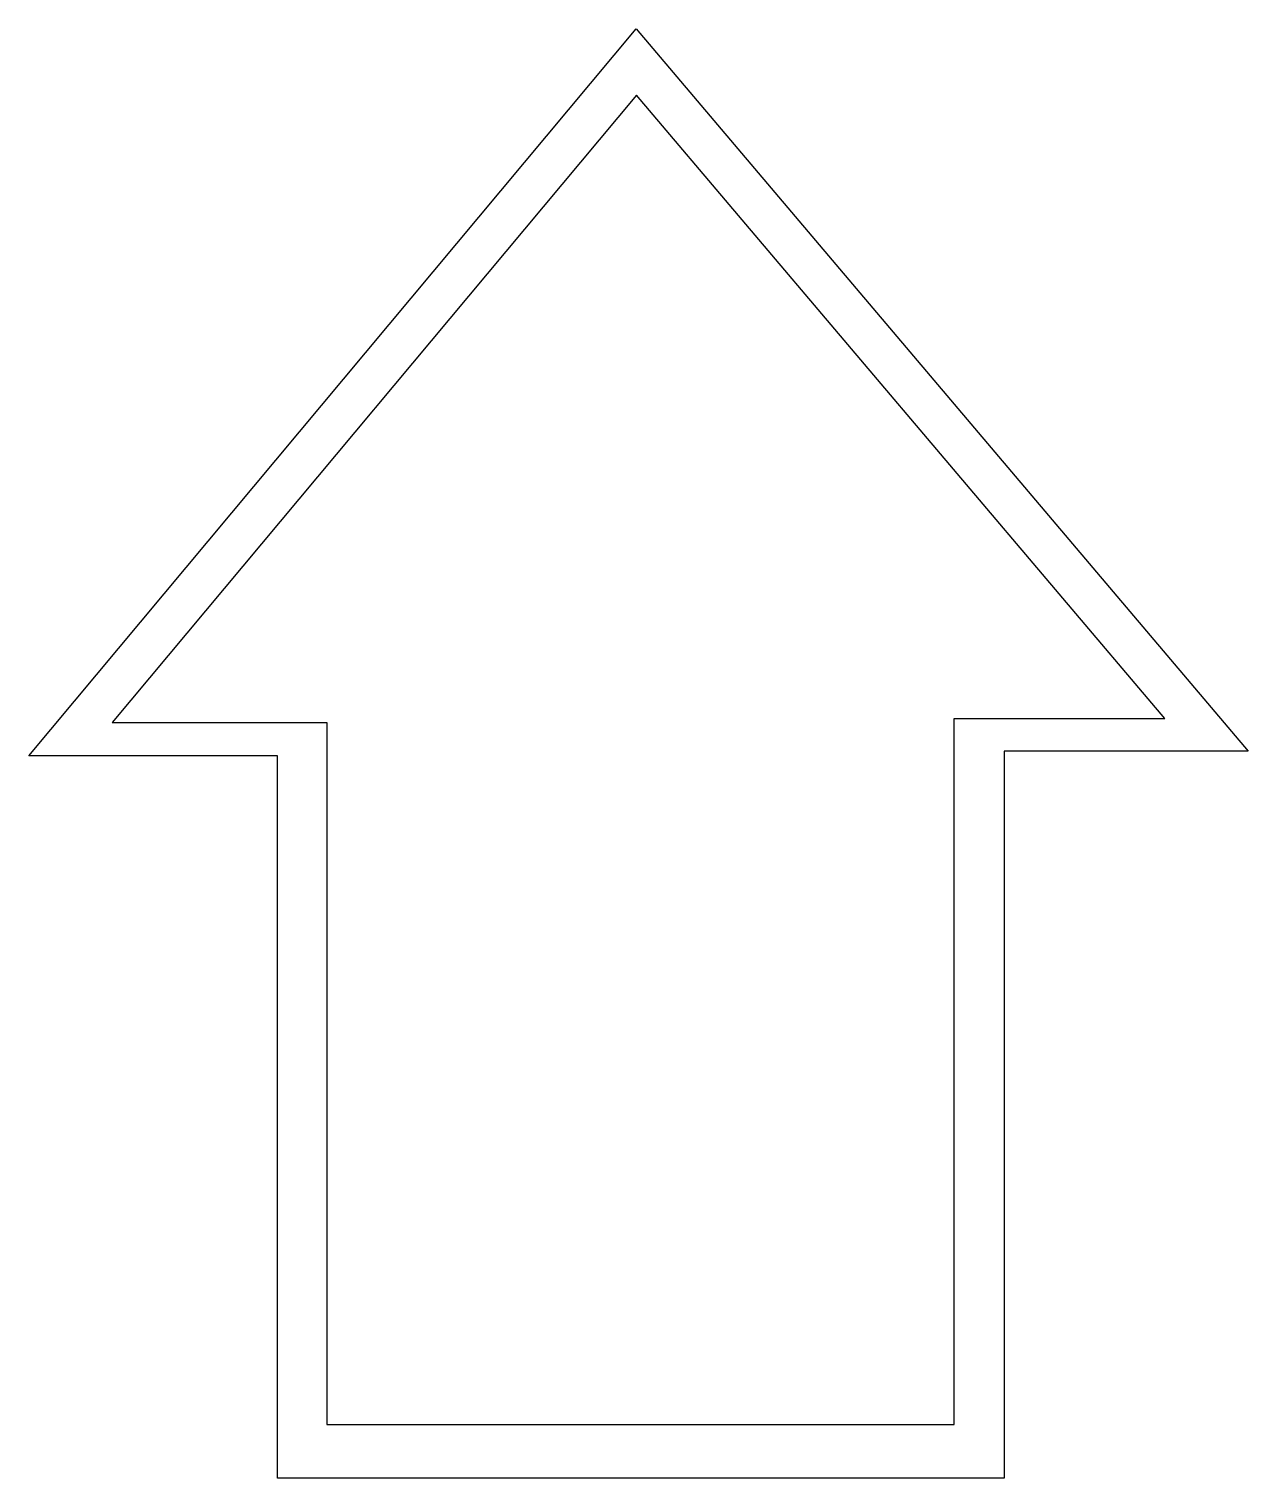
# Model space of a CAD drawing. Header units: centimetres. Extents: x -7.6 to 7.6, y -9 to 9.
import ezdxf

# ---------------------------------------------------------------- set-up
doc = ezdxf.new("R2010")
doc.units = ezdxf.units.CM
doc.header["$MEASUREMENT"] = 0
doc.layers.add('Camada 1', color=7, linetype='Continuous')

msp = doc.modelspace()

# ---------------------------------------------------------------- linework, layer by layer
at = {"layer": 'Camada 1'}
for points in [[(-0.02975, 9.01385), (-0.02975, 9.01385), (-7.58591, -0.02974), (-7.58591, -0.02974), (-7.58591, -0.02974), (-7.58591, -0.02974), (-4.49206, -0.02974), (-4.49206, -0.02974), (-4.49206, -0.02974), (-4.49206, -0.02974), (-4.49206, -9.01385), (-4.49206, -9.01385), (-4.49206, -9.01385), (-4.49206, -9.01385), (4.55151, -9.01385), (4.55151, -9.01385), (4.55151, -9.01385), (4.55151, -9.01385), (4.55151, 0.02977), (4.55151, 0.02977), (4.55151, 0.02977), (4.55151, 0.02977), (7.58591, 0.02977), (7.58591, 0.02977), (7.58591, 0.02977), (7.58591, 0.02977), (-0.02975, 9.01385), (-0.02975, 9.01385)], [(6.5485, 0.43659), (6.5485, 0.43659), (3.92913, 0.43659), (3.92913, 0.43659), (3.92913, 0.43659), (3.92913, 0.43659), (3.92913, -8.34612), (3.92913, -8.34612), (3.92913, -8.34612), (3.92913, -8.34612), (-3.87775, -8.34612), (-3.87775, -8.34612), (-3.87775, -8.34612), (-3.87775, -8.34612), (-3.87775, 0.38521), (-3.87775, 0.38521), (-3.87775, 0.38521), (-3.87775, 0.38521), (-6.54853, 0.38521), (-6.54853, 0.38521), (-6.54853, 0.38521), (-6.54853, 0.38521), (-0.02568, 8.19206), (-0.02568, 8.19206), (-0.02568, 8.19206), (-0.02568, 8.19206), (6.5485, 0.43659), (6.5485, 0.43659)]]:
    msp.add_open_spline(points, degree=3, knots=[0, 0, 0, 0, 0.125, 0.125, 0.125, 0.125, 0.25, 0.25, 0.25, 0.25, 0.375, 0.375, 0.375, 0.375, 0.5, 0.5, 0.5, 0.5, 0.625, 0.625, 0.625, 0.625, 0.75, 0.75, 0.75, 0.75, 1, 1, 1, 1], dxfattribs=at)

doc.saveas('drawing.dxf')
